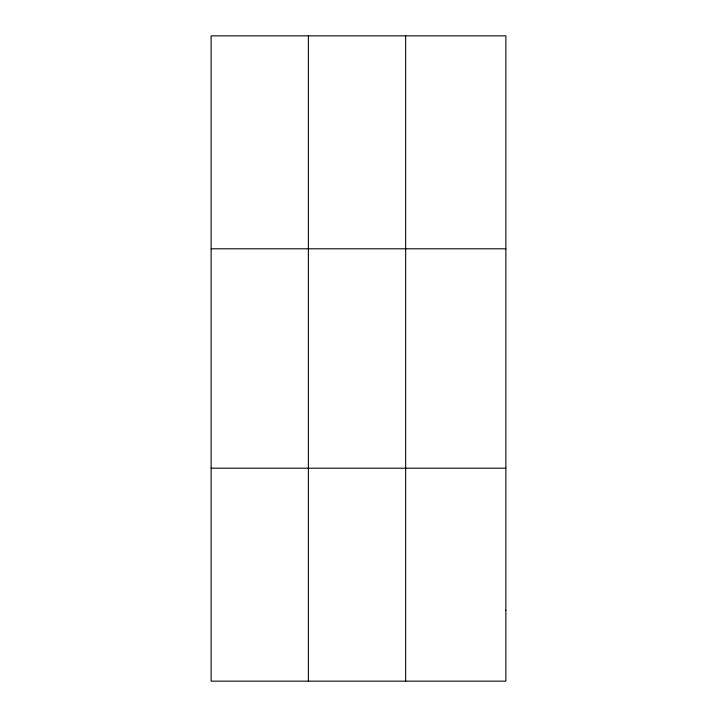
<?xml version="1.0" encoding="UTF-8"?>
<svg xmlns="http://www.w3.org/2000/svg" width="717" height="717" viewBox="0 0 717 717"><rect width="100%" height="100%" fill="white"/><g stroke="black" fill="none" stroke-linecap="round" stroke-linejoin="round"><path stroke-width="1.08" d="M308.391 681.15L308.391 35.85M405.661 681.15L405.661 35.85M211.13 248.799L505.87 248.799M211.13 468.201L505.87 468.201M505.87 610.167L505.87 681.15L211.13 681.15L211.13 35.85L505.87 35.85L505.87 610.167"/></g></svg>
